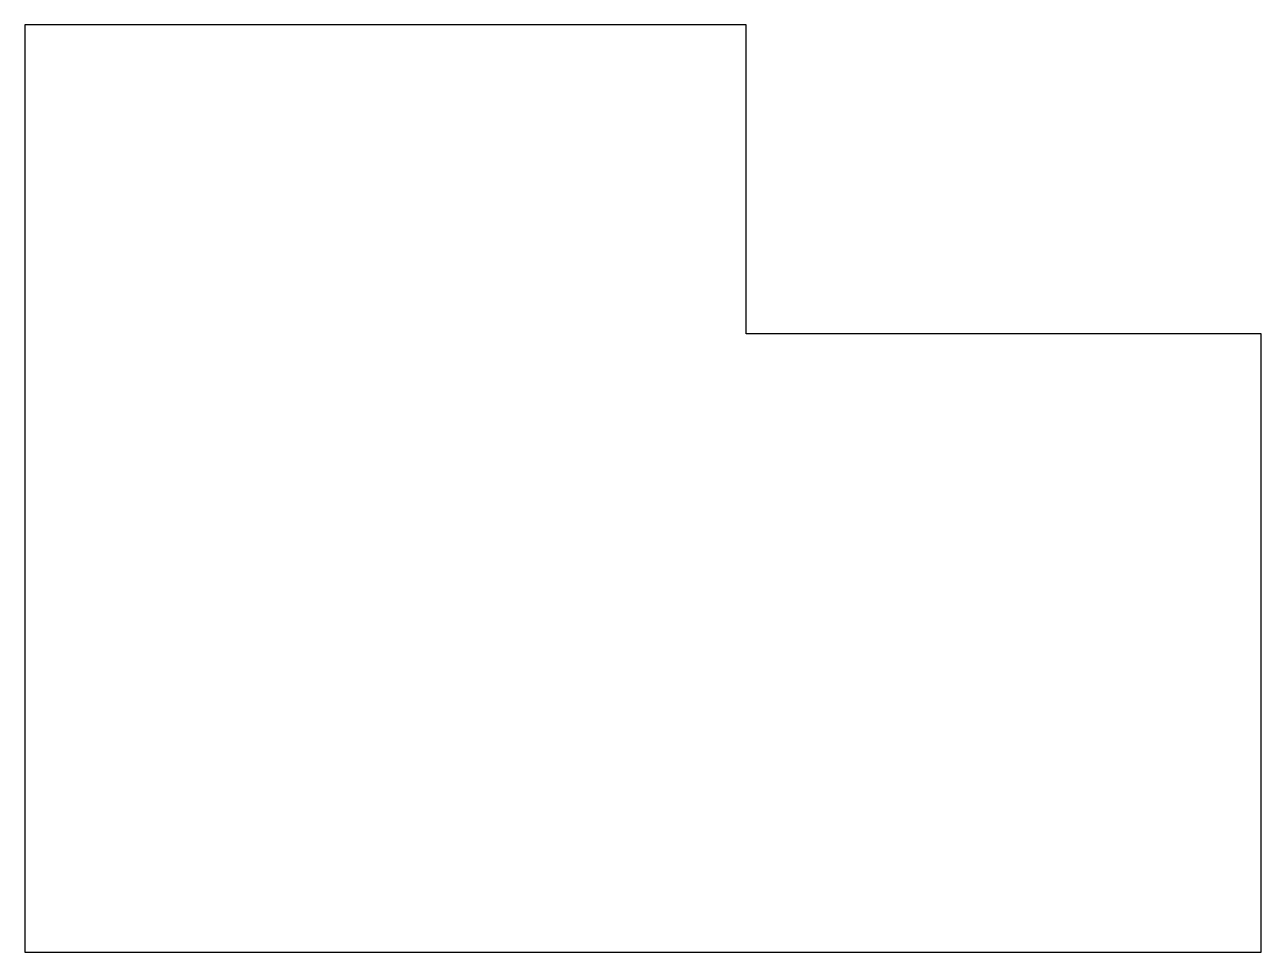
# Model space of a CAD drawing. Header units: millimetres. Extents: x 0 to 12000, y 0 to 9000.
import ezdxf

# ---------------------------------------------------------------- set-up
doc = ezdxf.new("R2010")
doc.units = ezdxf.units.MM
doc.layers.add('FLOOR', color=7, linetype='Continuous')

msp = doc.modelspace()

# ---------------------------------------------------------------- linework, layer by layer
at = {"layer": 'FLOOR'}
msp.add_lwpolyline([(0, 0), (12000, 0), (12000, 6000), (7000, 6000), (7000, 9000), (0, 9000)], close=True, dxfattribs=at)

doc.saveas('drawing.dxf')
